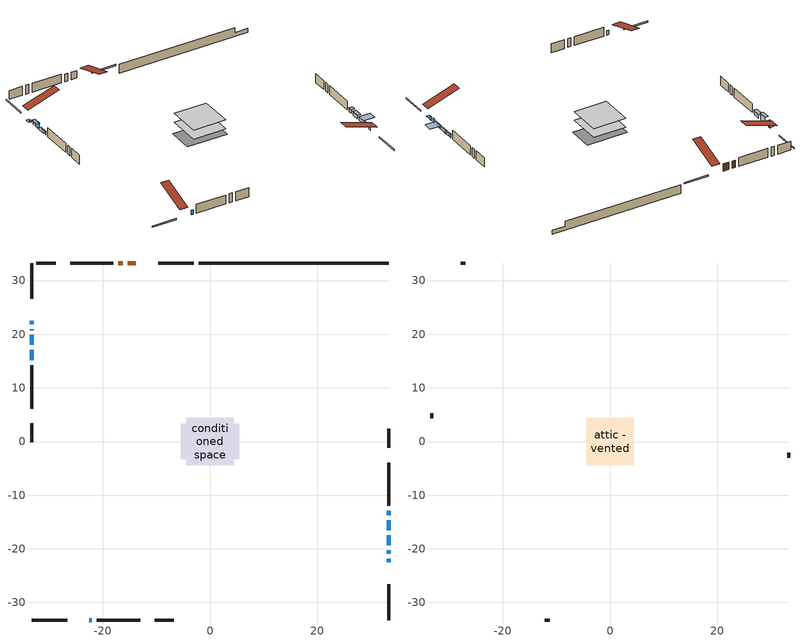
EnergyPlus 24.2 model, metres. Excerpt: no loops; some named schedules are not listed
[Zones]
conditioned space
 floor adiabatic (AdiabaticFloorConstruction): -4.45,-4.45 -4.45,4.45 4.45,4.45 4.45,-4.45 z1.19
 floor foundation (Slab1 construction): -5.49,-3.35 -5.49,3.35 5.49,3.35 5.49,-3.35 z-1.17
 wall outside (RimJoist1 construction): -3.02,33.27 -9.65,33.27 / -33.27,-33.27 -26.63,-33.27 / -33.27,33.27 -33.27,26.63 / 33.27,-33.27 33.27,-26.63 z1.19:1.49
 wall outside (AdiabaticWallConstruction 1): -13.79,33.27 -15.35,33.27 / -16.27,33.27 -17.08,33.27 z1.19:3.22
 wall outside (AdiabaticWallConstruction): 33.27,-22.5 33.27,-21.83 z1.19:2.13; -22.5,-33.27 -22.01,-33.27 / 33.27,-20.91 33.27,-20.26 z1.19:2.41; 33.27,-19.33 33.27,-17.45 / -33.27,17.09 -33.27,15.11 / 33.27,-16.52 33.27,-14.65 / 33.27,-13.72 33.27,-12.9 z1.19:2.03; -33.27,22.5 -33.27,21.88 z1.19:1.4; -33.27,20.96 -33.27,20.78 z1.19:2.08; -33.27,19.85 -33.27,18.02 z1.19:2.82
 wall outside (Wall1 construction): -18.01,33.27 -26.05,33.27 / -21.08,-33.27 -13.04,-33.27 / -33.27,14.18 -33.27,6.15 / 33.27,-11.97 33.27,-3.94 z1.19:3.63
 wall outside (Wall3 construction): -28.78,33.27 -32.34,33.27 / -10.31,-33.27 -6.75,-33.27 / -33.27,3.41 -33.27,-0.14 / 33.27,-1.2 33.27,2.35 z1.19:3.63
 wall foundation (FoundationWall1 construction): -2.09,33.27,-1.17 -2.09,33.27,1.19 29.73,33.27,1.19 29.73,33.27,-0.11 33.27,33.27,-0.11 33.27,33.27,-1.17
 window (WindowConstruction 4): 33.27,-22.49 33.27,-21.83 z1.19:2.13
 window (WindowConstruction 7): -22.49,-33.27 -22.01,-33.27 z1.19:2.41
 window (WindowConstruction 8): 33.27,-20.9 33.27,-20.26 z1.19:2.41
 window (WindowConstruction 9): 33.27,-19.33 33.27,-17.45 z1.19:2.03
 window (WindowConstruction 5): -33.27,22.49 -33.27,21.89 z1.19:1.39
 window (WindowConstruction 6): -33.27,20.96 -33.27,20.78 z1.19:2.08
 window (WindowConstruction): -33.27,19.85 -33.27,18.02 z1.19:2.81
 window (WindowConstruction 1): -33.27,17.09 -33.27,15.11 z1.19:2.03
 window (WindowConstruction 2): 33.27,-16.52 33.27,-14.65 z1.19:2.03
 window (WindowConstruction 3): 33.27,-13.72 33.27,-12.9 z1.19:2.03
 door (Door): -13.79,33.27 -15.35,33.27 z1.19:3.22
 door (Door 1): -16.27,33.27 -17.08,33.27 z1.19:3.22
 ceiling adiabatic (AdiabaticFloorConstruction): 4.45,-4.45 4.45,4.45 -4.45,4.45 -4.45,-4.45 z1.19
attic - vented
 floor to conditioned space (Floor1 construction Reversed): -4.45,-4.45 -4.45,4.45 4.45,4.45 4.45,-4.45 z3.63
 wall outside (Wall2 construction): -26.98,33.27 -27.85,33.27 / -12.12,-33.27 -11.24,-33.27 / -33.27,5.22 -33.27,4.34 / 33.27,-3.01 33.27,-2.13 z1.19:3.63
 roof outside (Roof1 construction): -12.86,33.27,3.63 -12.86,24.6,6.52 -10.58,24.6,6.52 -10.58,33.27,3.63; -23.42,-33.27,3.63 -23.42,-24.6,6.52 -25.71,-24.6,6.52 -25.71,-33.27,3.63; -33.27,23.42,3.63 -24.6,23.42,6.52 -24.6,25.71,6.52 -33.27,25.71,3.63; 33.27,-23.42,3.63 24.6,-23.42,6.52 24.6,-25.71,6.52 33.27,-25.71,3.63
shading: 33.27,-21.68 33.27,-22.64 34.18,-22.64 34.18,-21.68 z2.28; 33.27,-17.3 33.27,-19.48 36.32,-19.48 36.32,-17.3 z2.18; -33.27,21.74 -33.27,22.64 -34.18,22.64 -34.18,21.74 z1.54; -33.27,20.63 -33.27,21.11 -34.18,21.11 -34.18,20.63 z2.23; -33.27,17.87 -33.27,20 -34.18,20 -34.18,17.87 z2.96; -33.27,14.96 -33.27,17.24 -34.18,17.24 -34.18,14.96 z2.18; 33.27,-14.5 33.27,-16.67 34.18,-16.67 34.18,-14.5 z2.18; 33.27,-12.75 33.27,-13.87 34.18,-13.87 34.18,-12.75 z2.18
[Building]
Building 1: Terrain=Suburbs
[Site:Location]
Halifax Intl AP_NS: Latitude {deg}=44.88; Longitude {deg}=-63.51; Time Zone {hr}=-4; Elevation {m}=145; Keep Site Location Information=Yes
[Site:GroundTemperature:Shallow]
3.15511, 1.33576, 1.19006, 2.05344, 5.51939, 8.9692, 11.96, 13.8546, 14.0156, 12.4746, 9.56009, 6.2161
[Site:WaterMainsTemperature]
Calculation Method=Schedule; Temperature Schedule=mains temperature schedule
[Material] Roughness=Rough; Thermal Absorptance=0.9
Name | Thickness {m} | Conductivity {W/m-K} | Density {kg/m3} | Specific Heat {J/kg-K} | Solar Absorptance | Visible Absorptance
asphalt or fiberglass shingles | 0.00635 | 0.162714 | 1121.4 | 1465.45 | 0.4 | 0.4
ceiling loosefill ins | 0.338667 | 0.0480833 | 16.02 | 1046.75 | 0.7 | 0.7
ceiling stud and cavity | 0.1397 | 0.843984 | 65.682 | 1177.47 | 0.7 | 0.7
concrete 4.0 in. | 0.1016 | 1.803125 | 2242.8 | 837.4 | 0.7 | 0.7
concrete 8.0 in. | 0.2032 | 1.803125 | 2242.8 | 837.4 | 0.7 | 0.7
door material | 0.04445 | 0.0451087 | 512.64 | 1214.23 | 0.7 | 0.7
exterior vertical ins | 0.0436689 | 0.029427 | 32.04 | 1214.23 | 0.7 | 0.7
floor covering | 0.0127 | 0.0433444 | 54.468 | 1339.84 | 0.6 | 0.6
floor rigid ins; wall rigid ins | 0.512978 | 0.029427 | 32.04 | 1214.23 | 0.7 | 0.7
floor stud and cavity | 0.1397 | 1.75129 | 37.0049 | 1207.88 | 0.7 | 0.7
furniture material conditioned space 1 | 0.1524 | 0.115458 | 640.8 | 1214.23 | 0.6 | 0.6
gypsum board | 0.0127 | 0.160291 | 801 | 837.4 | 0.6 | 0.6
gypsum board 1 | 0.0127 | 0.160291 | 801 | 837.4 | 0.7 | 0.7
osb sheathing 0.5 in. | 0.0127 | 0.115458 | 512.64 | 1214.23 | 0.7 | 0.7
osb sheathing 0.75 in. | 0.01905 | 0.115458 | 512.64 | 1214.23 | 0.7 | 0.7
osb sheathing 2.0 in. | 0.0508 | 0.115458 | 512.64 | 1214.23 | 0.7 | 0.7
rim joist stud and cavity | 0.0508 | 0.029095 | 125.044 | 1163.47 | 0.6 | 0.6
wall stud and cavity | 0.1397 | 0.0937807 | 139.0536 | 1170.24 | 0.7 | 0.7
wall stud and cavity 1 | 0.0889 | 6.9971 | 50.32683 | 1063.81 | 0.6 | 0.6
wall stud and cavity 2 | 0.1397 | 0.100653 | 139.0536 | 1170.24 | 0.7 | 0.7
wall stud and cavity 3 | 0.0889 | 0.380278 | 52.3479 | 1209.89 | 0.7 | 0.7
wall stud and cavity 4 | 0.0889 | 0.391764 | 83.0341 | 1211.67 | 0.7 | 0.7
wood siding | 0.0254 | 0.102417 | 544.68 | 1172.36 | 0.4 | 0.4
wood siding 1 | 0.00254 | 0.102417 | 544.68 | 1172.36 | 0.4 | 0.4
wood siding 2; wood siding 3; wood siding 4 | 0.0254 | 0.102417 | 544.68 | 1172.36 | 0.7 | 0.7
[WindowMaterial:SimpleGlazingSystem]
Name | U-Factor {W/m2-K} | Solar Heat Gain Coefficient
WindowMaterial | 2.95994 | 0.69
WindowMaterial 1 | 2.941204 | 0.63
WindowMaterial 2 | 2.94007 | 0.63
WindowMaterial 3 | 2.9378 | 0.62
WindowMaterial 4 | 2.93382 | 0.61
WindowMaterial 5 | 2.85547 | 0.41
WindowMaterial 6 | 2.84241 | 0.39
WindowMaterial 7 | 2.93098 | 0.6
[Construction]
AdiabaticFloorConstruction: floor stud and cavity, floor rigid ins, osb sheathing 0.75 in., floor covering
AdiabaticWallConstruction: wood siding 3, wall rigid ins, wall stud and cavity 3, gypsum board
AdiabaticWallConstruction 1: wood siding 4, wall rigid ins, wall stud and cavity 3, gypsum board
Door; Door 1: door material
Floor1 construction Reversed: gypsum board, ceiling stud and cavity, ceiling loosefill ins
FoundationWall1 construction: concrete 8.0 in., gypsum board 1
furniture construction conditioned space 1: furniture material conditioned space 1
PartitionWallConstruction: gypsum board, wall stud and cavity 4, gypsum board
RimJoist1 construction: wood siding 2, osb sheathing 2.0 in., rim joist stud and cavity
Roof1 construction: asphalt or fiberglass shingles
Slab1 construction: concrete 4.0 in.
Wall1 construction: wood siding, osb sheathing 0.5 in., wall stud and cavity, gypsum board
Wall2 construction: wood siding 1, wall stud and cavity 1
Wall3 construction: wood siding, osb sheathing 0.5 in., wall stud and cavity 2, gypsum board
WindowConstruction: WindowMaterial
WindowConstruction 1: WindowMaterial 1
WindowConstruction 2; WindowConstruction 8; WindowConstruction 9: WindowMaterial 2
WindowConstruction 3: WindowMaterial 3
WindowConstruction 4: WindowMaterial 4
WindowConstruction 5: WindowMaterial 5
WindowConstruction 6: WindowMaterial 6
WindowConstruction 7: WindowMaterial 7
[Zone] Multiplier=1; Part of Total Floor Area=Yes
Name | Volume {m3}
attic - vented | 37.0496
conditioned space | 390.7
[Space]
Name | Zone | Volume {m3}
attic - vented 1 | attic - vented | 37.0496
conditioned space 1 | conditioned space | 390.7
[ZoneInfiltration:EffectiveLeakageArea]
infil attic - vented 1: Zone or Space=attic - vented 1; Schedule=Always On Discrete; Effective Air Leakage Area {cm2}=2832; Stack Coefficient=0.000370305; Wind Coefficient=1.30017e-05
[ZoneMixing]
whole house fan mix: Zone or Space=attic - vented; Schedule=Always On Continuous; Design Flow Rate Calculation Method=Flow/Zone; Design Flow Rate {m3/s}=0; Source Zone or Space=conditioned space
[SurfaceProperty:ExposedFoundationPerimeter]
Slab1: Exposed Perimeter Calculation Method=TotalExposedPerimeter; Total Exposed Perimeter {m}=35.358
[InternalMass] Zone or ZoneList=conditioned space; Space or SpaceList=conditioned space 1
Name | Construction | Surface Area {m2}
furniture mass conditioned space 1 | furniture construction conditioned space 1 | 61.08
partition wall mass | PartitionWallConstruction | 152.7
[Lights]
interior lighting: Zone or ZoneList or Space or SpaceList=conditioned space 1; Schedule=interior lighting schedule; Design Level Calculation Method=LightingLevel; Lighting Level {W}=343.2; Return Air Fraction=0; Fraction Radiant=0.6; Fraction Visible=0.2; Fraction Replaceable=1
[People]
occupants: Zone or ZoneList or Space or SpaceList=conditioned space 1; Number of People Schedule=occupants schedule; Number of People Calculation Method=People; Number of People=3; Fraction Radiant=0.314171; Sensible Heat Fraction=0.56303; Activity Level Schedule=occupants activity schedule; Carbon Dioxide Generation Rate {m3/s-W}=0; Enable ASHRAE 55 Comfort Warnings=No; Mean Radiant Temperature Calculation Type=EnclosureAveraged
[ElectricEquipment] Zone or ZoneList or Space or SpaceList=conditioned space 1; Design Level Calculation Method=EquipmentLevel
Name | Schedule | Design Level {W} | Fraction Latent | Fraction Radiant | Fraction Lost
clothes dryer | clothes dryer schedule | 140.772 | 0.015 | 0.081 | 0.85
clothes washer | clothes washer schedule | 32.1985 | 0.03 | 0.162 | 0.7
cooking range | cooking range schedule | 215.147 | 0.08 | 0.432 | 0.2
dishwasher | dishwasher schedule | 66.8632 | 0.3 | 0.18 | 0.4
fridge | fridge schedule | 72.9452 | 0 | 0.6 | 0
mech vent bath fan 0 | mech vent bath fan 0 schedule | 50.2 | 0 | 0 | 1
mech vent house fan | mech vent house fan schedule | 0 | 0 | 0 | 1
mech vent house fan cfis | mech vent house fan cfis schedule | 0 | 0 | 0 | 0
misc plug loads | misc plug loads schedule | 494.7 | 0.045 | 0.513 | 0.1
whole house fan | Always On Discrete | 0 | 0 | 0 | 1
[OtherEquipment] Zone or ZoneList or Space or SpaceList=conditioned space 1; Design Level Calculation Method=EquipmentLevel
Name | Fuel Type | Schedule | Design Level {W} | Fraction Latent | Fraction Radiant | Fraction Lost
clothes dryer 1 | Electricity | clothes dryer schedule | 0 | 0.015 | 0.081 | 0.85
cooking range 1 | Electricity | cooking range schedule | 0 | 0.08 | 0.432 | 0.2
general water use latent | None | general water use schedule | 62.594 | 1 | 0 | 0
general water use sensible | None | general water use schedule | -61.6891 | 0 | 0.6 | 0
mech vent house fan latent load | None | Always On Discrete | 0 | 1 | 0 | 0
mech vent house fan sensible load | None | Always On Discrete | 0 | 0 | 0 | 0
water heater energy adjustment1 | Electricity | Always On Discrete | 0.01 | 0 | 0 | 1
[ZoneInfiltration:DesignFlowRate] Zone or ZoneList or Space or SpaceList=conditioned space 1; Schedule=Always On Discrete; Design Flow Rate Calculation Method=Flow/Zone; Design Flow Rate {m3/s}=0
infil flow; natural vent flow; whole house fan flow
[ZoneControl:Thermostat]
conditioned space Thermostat: Zone or ZoneList=conditioned space; Control Type Schedule=conditioned space Thermostat Schedule; Control 1=conditioned space temperature setpoint; Temperature Difference Between Cutout And Setpoint {deltaC}=0
[ZoneHVAC:Baseboard:Convective:Electric]
electric baseboard: Availability Schedule=Always On Discrete; Heating Design Capacity {W}=7700.74; Efficiency=1
[AirLoopHVAC:UnitarySystem]
unit heater unitary system: Control Type=Load; Controlling Zone or Thermostat Location=conditioned space; Dehumidification Control Type=None; Availability Schedule=Always On Discrete; Supply Fan=unit heater supply fan; Fan Placement=BlowThrough; Supply Air Fan Operating Mode Schedule=unit heater auto fan schedule; Heating Coil=unit heater htg coil; DX Heating Coil Sizing Ratio=1; Use DOAS DX Cooling Coil=No; Minimum Supply Air Temperature {C}=2; Latent Load Control=SensibleOnlyLoadControl; Cooling Supply Air Flow Rate Method=None; Heating Supply Air Flow Rate Method=SupplyAirFlowRate; Heating Supply Air Flow Rate {m3/s}=0.00141584; No Load Supply Air Flow Rate Method=SupplyAirFlowRate; No Load Supply Air Flow Rate {m3/s}=0; No Load Supply Air Flow Rate Control Set To Low Speed=Yes; Maximum Supply Air Temperature {C}=48.8889; Maximum Outdoor Dry-Bulb Temperature for Supplemental Heater Operation {C}=21; Ancillary On-Cycle Electric Power {W}=0; Ancillary Off-Cycle Electric Power {W}=0
[Fan:SystemModel]
unit heater supply fan: Availability Schedule=Always On Discrete; Design Maximum Air Flow Rate {m3/s}=0.00141584; Speed Control Method=Discrete; Electric Power Minimum Flow Rate Fraction=0.2; Design Pressure Rise {Pa}=500; Motor Efficiency=1; Motor In Air Stream Fraction=1; Design Electric Power Consumption {W}=Autosize; Design Power Sizing Method=PowerPerFlow; Electric Power Per Unit Flow Rate {W/(m3/s)}=28251.7; Electric Power Per Unit Flow Rate Per Unit Pressure {W/((m3/s)-Pa)}=1.66667; Fan Total Efficiency=0.7; Motor Loss Radiative Fraction=0; Number of Speeds=1; Speed Flow Fraction 1=1; Speed Electric Power Fraction 1=1
[Coil:Heating:Fuel]
unit heater htg coil: Availability Schedule=Always On Discrete; Fuel Type=OtherFuel1; Burner Efficiency=0.3; Nominal Capacity {W}=0.293071; On Cycle Parasitic Electric Load {W}=0; Off Cycle Parasitic Fuel Load {W}=0
[Zone equipment]
conditioned space: electric baseboard, unit heater unitary system
[Foundation:Kiva]
Foundation Kiva 1: Initial Indoor Air Temperature {C}=18; Wall Height Above Grade {m}=1.19; Wall Depth Below Slab {m}=0.2032; Custom Block Material Name 1=exterior vertical ins; Custom Block Depth 1 {m}=2.36001; Custom Block X Position 1 {m}=0.2159; Custom Block Z Position 1 {m}=0
[Foundation:Kiva:Settings]
Soil Conductivity {W/m-K}=0.849921; Soil Density {kg/m3}=1842.3; Soil Specific Heat {J/kg-K}=418.7; Ground Solar Absorptivity=0.9; Ground Thermal Absorptivity=0.9; Ground Surface Roughness {m}=0.03; Far-Field Width {m}=40; Deep-Ground Boundary Condition=ZeroFlux; Deep-Ground Depth {m}=40; Minimum Cell Dimension {m}=0.2; Maximum Cell Growth Coefficient=3; Simulation Timestep=Timestep
[Exterior:Lights]
exterior lighting: Schedule=exterior lighting schedule; Design Level {W}=75.6
[EnergyManagementSystem:GlobalVariable]
infil_program_Qfan
infil_program_Qinf
natural_vent_program_Qnv
natural_vent_program_Qwhf
[EnergyManagementSystem:Sensor]
Name | Output:Variable or Output:Meter Index Key | Output:Variable or Output:Meter
airflow_gain | infil flow | Infiltration Sensible Heat Gain Energy
airflow_gain_1 | natural vent flow | Infiltration Sensible Heat Gain Energy
airflow_gain_2 | whole house fan flow | Infiltration Sensible Heat Gain Energy
airflow_loss | infil flow | Infiltration Sensible Heat Loss Energy
airflow_loss_1 | natural vent flow | Infiltration Sensible Heat Loss Energy
airflow_loss_2 | whole house fan flow | Infiltration Sensible Heat Loss Energy
clg_load_cond |  | Cooling:EnergyTransfer:Zone:CONDITIONED SPACE
clg_sp_s; clg_sp_s_1 | cooling setpoint | Schedule Value
clothes_dryer_exhaust_0_sch_s | clothes dryer exhaust 0 schedule | Schedule Value
conditioned_space_clg_unmet_s | conditioned space | Zone Cooling Setpoint Not Met Time
conditioned_space_htg_unmet_s | conditioned space | Zone Heating Setpoint Not Met Time
cool_season | cooling season schedule | Schedule Value
fridge_tin_s | conditioned space | Zone Mean Air Temperature
htg_load_cond |  | Heating:EnergyTransfer:Zone:CONDITIONED SPACE
htg_sp_s; htg_sp_s_1 | heating setpoint | Schedule Value
ig_ee_conv | clothes dryer | Electric Equipment Convective Heating Energy
ig_ee_conv_2 | cooking range | Electric Equipment Convective Heating Energy
ig_ee_conv_4 | fridge | Electric Equipment Convective Heating Energy
ig_ee_conv_5 | misc plug loads | Electric Equipment Convective Heating Energy
ig_ee_conv_6 | whole house fan | Electric Equipment Convective Heating Energy
ig_ee_rad | clothes dryer | Electric Equipment Radiant Heating Energy
ig_ee_rad_2 | cooking range | Electric Equipment Radiant Heating Energy
ig_ee_rad_4 | fridge | Electric Equipment Radiant Heating Energy
ig_ee_rad_5 | misc plug loads | Electric Equipment Radiant Heating Energy
ig_ee_rad_6 | whole house fan | Electric Equipment Radiant Heating Energy
ig_lgt_conv | interior lighting | Lights Convective Heating Energy
ig_lgt_rad | interior lighting | Lights Radiant Heating Energy
ig_lgt_vis | interior lighting | Lights Visible Radiation Heating Energy
ig_oe_conv | clothes dryer 1 | Other Equipment Convective Heating Energy
ig_oe_conv_1 | cooking range 1 | Other Equipment Convective Heating Energy
ig_oe_conv_2 | general water use latent | Other Equipment Convective Heating Energy
ig_oe_conv_3 | general water use sensible | Other Equipment Convective Heating Energy
ig_oe_conv_4 | water heater energy adjustment1 | Other Equipment Convective Heating Energy
ig_oe_rad | clothes dryer 1 | Other Equipment Radiant Heating Energy
ig_oe_rad_1 | cooking range 1 | Other Equipment Radiant Heating Energy
ig_oe_rad_2 | general water use latent | Other Equipment Radiant Heating Energy
ig_oe_rad_3 | general water use sensible | Other Equipment Radiant Heating Energy
ig_oe_rad_4 | water heater energy adjustment1 | Other Equipment Radiant Heating Energy
ig_ppl_conv | occupants | People Convective Heating Energy
ig_ppl_rad | occupants | People Radiant Heating Energy
im_conv | furniture mass conditioned space 1 | Surface Inside Face Convection Heat Gain Energy
im_conv_1 | partition wall mass | Surface Inside Face Convection Heat Gain Energy
im_ig | furniture mass conditioned space 1 | Surface Inside Face Internal Gains Radiation Heat Gain Energy
im_ig_1 | partition wall mass | Surface Inside Face Internal Gains Radiation Heat Gain Energy
im_lgt | furniture mass conditioned space 1 | Surface Inside Face Lights Radiation Heat Gain Energy
im_lgt_1 | partition wall mass | Surface Inside Face Lights Radiation Heat Gain Energy
im_sol | furniture mass conditioned space 1 | Surface Inside Face Solar Radiation Heat Gain Energy
im_sol_1 | partition wall mass | Surface Inside Face Solar Radiation Heat Gain Energy
im_surf | furniture mass conditioned space 1 | Surface Inside Face Net Surface Thermal Radiation Heat Gain Energy
im_surf_1 | partition wall mass | Surface Inside Face Net Surface Thermal Radiation Heat Gain Energy
mech_vent_bath_fan_0_sch_s | mech vent bath fan 0 schedule | Schedule Value
mv_conv | mech vent bath fan 0 | Electric Equipment Convective Heating Energy
mv_conv_1 | mech vent house fan | Electric Equipment Convective Heating Energy
mv_conv_2 | mech vent house fan cfis | Electric Equipment Convective Heating Energy
mv_conv_3 | mech vent house fan latent load | Other Equipment Convective Heating Energy
mv_conv_4 | mech vent house fan sensible load | Other Equipment Convective Heating Energy
mv_rad | mech vent bath fan 0 | Electric Equipment Radiant Heating Energy
mv_rad_1 | mech vent house fan | Electric Equipment Radiant Heating Energy
mv_rad_2 | mech vent house fan cfis | Electric Equipment Radiant Heating Energy
mv_rad_3 | mech vent house fan latent load | Other Equipment Radiant Heating Energy
mv_rad_4 | mech vent house fan sensible load | Other Equipment Radiant Heating Energy
natural_vent_s | natural vent schedule | Schedule Value
out_pb_s |  | Site Outdoor Air Barometric Pressure
out_wt_s |  | Site Outdoor Air Humidity Ratio
site_vw_s |  | Site Wind Speed
ss_back_out | Window1 | Surface Window Shortwave from Zone Back Out Window Heat Transfer Rate
ss_back_out_1 | Window10 | Surface Window Shortwave from Zone Back Out Window Heat Transfer Rate
ss_back_out_2 | Window11 | Surface Window Shortwave from Zone Back Out Window Heat Transfer Rate
ss_back_out_3 | Window12 | Surface Window Shortwave from Zone Back Out Window Heat Transfer Rate
ss_back_out_4 | Window2 | Surface Window Shortwave from Zone Back Out Window Heat Transfer Rate
ss_back_out_5 | Window3 | Surface Window Shortwave from Zone Back Out Window Heat Transfer Rate
ss_back_out_6 | Window4 | Surface Window Shortwave from Zone Back Out Window Heat Transfer Rate
ss_back_out_7 | Window5 | Surface Window Shortwave from Zone Back Out Window Heat Transfer Rate
ss_back_out_8 | Window7 | Surface Window Shortwave from Zone Back Out Window Heat Transfer Rate
ss_back_out_9 | Window9 | Surface Window Shortwave from Zone Back Out Window Heat Transfer Rate
ss_conv | Door1 | Surface Inside Face Convection Heat Gain Energy
ss_conv_1 | Door3 | Surface Inside Face Convection Heat Gain Energy
ss_conv_10 | Window7 | Surface Inside Face Convection Heat Gain Energy
ss_conv_11 | Window9 | Surface Inside Face Convection Heat Gain Energy
ss_conv_2 | Window1 | Surface Inside Face Convection Heat Gain Energy
ss_conv_3 | Window10 | Surface Inside Face Convection Heat Gain Energy
ss_conv_4 | Window11 | Surface Inside Face Convection Heat Gain Energy
ss_conv_5 | Window12 | Surface Inside Face Convection Heat Gain Energy
ss_conv_6 | Window2 | Surface Inside Face Convection Heat Gain Energy
ss_conv_7 | Window3 | Surface Inside Face Convection Heat Gain Energy
ss_conv_8 | Window4 | Surface Inside Face Convection Heat Gain Energy
ss_conv_9 | Window5 | Surface Inside Face Convection Heat Gain Energy
ss_ig | Door1 | Surface Inside Face Internal Gains Radiation Heat Gain Energy
ss_ig_1 | Door3 | Surface Inside Face Internal Gains Radiation Heat Gain Energy
ss_ig_10 | Window7 | Surface Inside Face Internal Gains Radiation Heat Gain Energy
ss_ig_11 | Window9 | Surface Inside Face Internal Gains Radiation Heat Gain Energy
ss_ig_2 | Window1 | Surface Inside Face Internal Gains Radiation Heat Gain Energy
ss_ig_3 | Window10 | Surface Inside Face Internal Gains Radiation Heat Gain Energy
ss_ig_4 | Window11 | Surface Inside Face Internal Gains Radiation Heat Gain Energy
ss_ig_5 | Window12 | Surface Inside Face Internal Gains Radiation Heat Gain Energy
ss_ig_6 | Window2 | Surface Inside Face Internal Gains Radiation Heat Gain Energy
ss_ig_7 | Window3 | Surface Inside Face Internal Gains Radiation Heat Gain Energy
ss_ig_8 | Window4 | Surface Inside Face Internal Gains Radiation Heat Gain Energy
ss_ig_9 | Window5 | Surface Inside Face Internal Gains Radiation Heat Gain Energy
ss_lgt | Door1 | Surface Inside Face Lights Radiation Heat Gain Energy
ss_lgt_1 | Door3 | Surface Inside Face Lights Radiation Heat Gain Energy
ss_sol | Door1 | Surface Inside Face Solar Radiation Heat Gain Energy
ss_sol_1 | Door3 | Surface Inside Face Solar Radiation Heat Gain Energy
ss_surf | Door1 | Surface Inside Face Net Surface Thermal Radiation Heat Gain Energy
ss_surf_1 | Door3 | Surface Inside Face Net Surface Thermal Radiation Heat Gain Energy
ss_surf_10 | Window7 | Surface Inside Face Net Surface Thermal Radiation Heat Gain Energy
ss_surf_11 | Window9 | Surface Inside Face Net Surface Thermal Radiation Heat Gain Energy
ss_surf_2 | Window1 | Surface Inside Face Net Surface Thermal Radiation Heat Gain Energy
ss_surf_3 | Window10 | Surface Inside Face Net Surface Thermal Radiation Heat Gain Energy
ss_surf_4 | Window11 | Surface Inside Face Net Surface Thermal Radiation Heat Gain Energy
ss_surf_5 | Window12 | Surface Inside Face Net Surface Thermal Radiation Heat Gain Energy
ss_surf_6 | Window2 | Surface Inside Face Net Surface Thermal Radiation Heat Gain Energy
ss_surf_7 | Window3 | Surface Inside Face Net Surface Thermal Radiation Heat Gain Energy
ss_surf_8 | Window4 | Surface Inside Face Net Surface Thermal Radiation Heat Gain Energy
ss_surf_9 | Window5 | Surface Inside Face Net Surface Thermal Radiation Heat Gain Energy
ss_trans_in | Window1 | Surface Window Transmitted Solar Radiation Rate
ss_trans_in_1 | Window10 | Surface Window Transmitted Solar Radiation Rate
ss_trans_in_2 | Window11 | Surface Window Transmitted Solar Radiation Rate
ss_trans_in_3 | Window12 | Surface Window Transmitted Solar Radiation Rate
ss_trans_in_4 | Window2 | Surface Window Transmitted Solar Radiation Rate
ss_trans_in_5 | Window3 | Surface Window Transmitted Solar Radiation Rate
ss_trans_in_6 | Window4 | Surface Window Transmitted Solar Radiation Rate
ss_trans_in_7 | Window5 | Surface Window Transmitted Solar Radiation Rate
ss_trans_in_8 | Window7 | Surface Window Transmitted Solar Radiation Rate
ss_trans_in_9 | Window9 | Surface Window Transmitted Solar Radiation Rate
ss_trans_out | Window1 | Surface Inside Face Initial Transmitted Diffuse Transmitted Out Window Solar Radiation Rate
ss_trans_out_1 | Window10 | Surface Inside Face Initial Transmitted Diffuse Transmitted Out Window Solar Radiation Rate
ss_trans_out_2 | Window11 | Surface Inside Face Initial Transmitted Diffuse Transmitted Out Window Solar Radiation Rate
ss_trans_out_3 | Window12 | Surface Inside Face Initial Transmitted Diffuse Transmitted Out Window Solar Radiation Rate
ss_trans_out_4 | Window2 | Surface Inside Face Initial Transmitted Diffuse Transmitted Out Window Solar Radiation Rate
ss_trans_out_5 | Window3 | Surface Inside Face Initial Transmitted Diffuse Transmitted Out Window Solar Radiation Rate
ss_trans_out_6 | Window4 | Surface Inside Face Initial Transmitted Diffuse Transmitted Out Window Solar Radiation Rate
